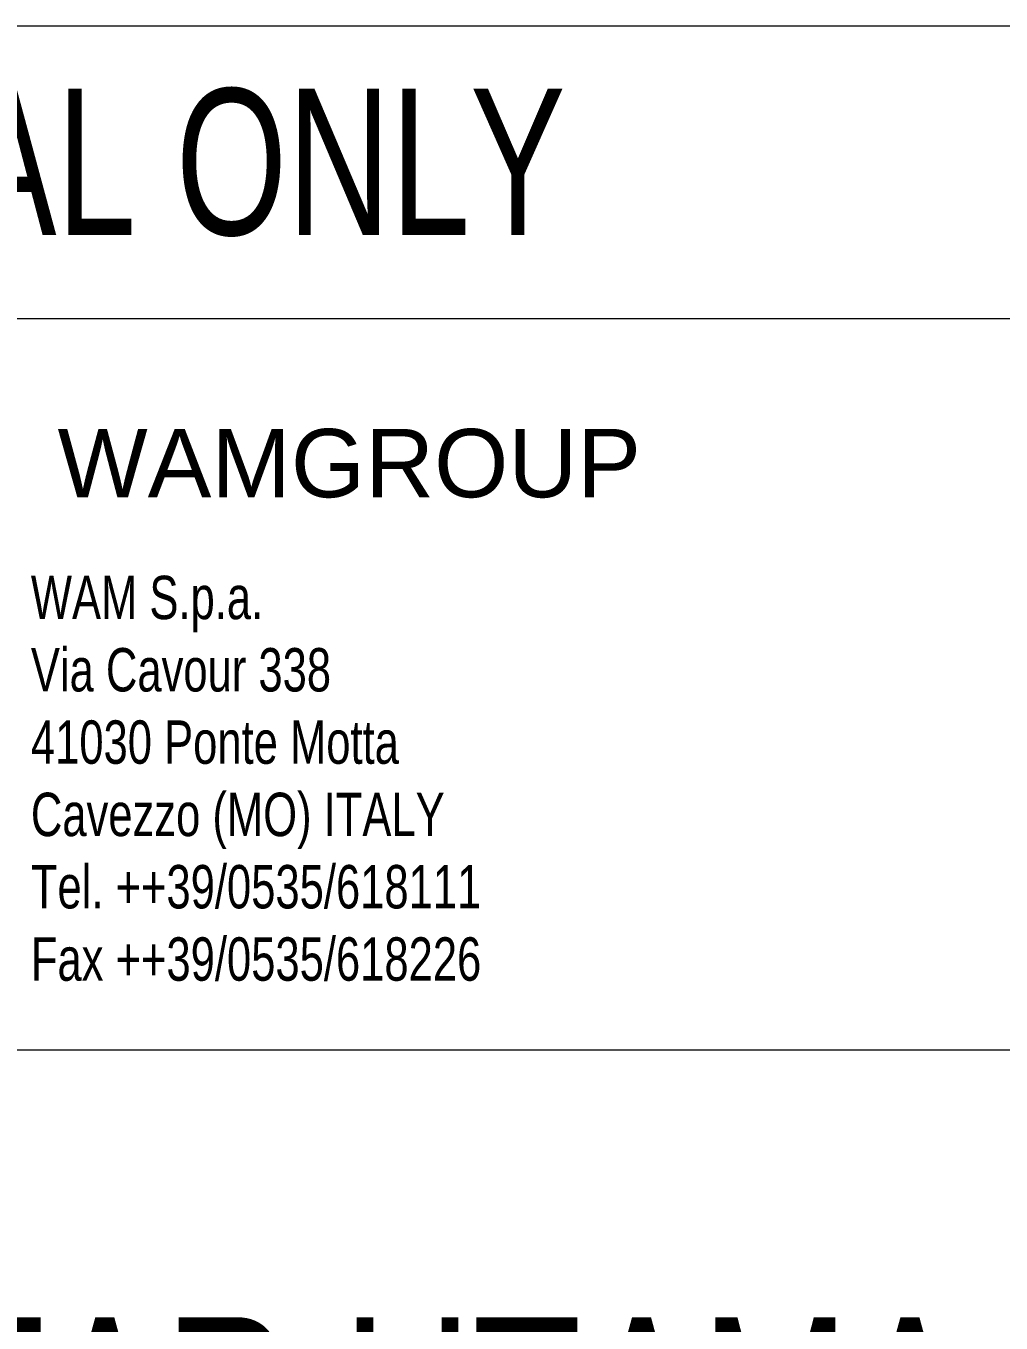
# Model space of a CAD drawing. Header units: centimetres. Extents: x 17259 to 54652, y 10858 to 53453.
# Drawn here: x 22861.8 to 23060.9, y 11702.5 to 11967.6 of the extents above; entities that cross this region are included whole.
import ezdxf
from ezdxf.enums import TextEntityAlignment as Align

# ---------------------------------------------------------------- set-up
doc = ezdxf.new("R2010")
doc.units = ezdxf.units.CM
doc.header["$MEASUREMENT"] = 0
doc.layers.add('Etiket', color=7, linetype='Continuous', lineweight=5)
doc.layers.add('Etiket-Text-List1', color=3, linetype='Continuous')
doc.layers.add('Etiket-Text-List2', color=1, linetype='Continuous')
doc.styles.add('SLDTEXTSTYLE0', font='TXT', dxfattribs={"width": 0.605})
doc.styles.get("Standard").update_dxf_attribs({"font": 'arial.ttf'})

# ---------------------------------------------------------------- blocks, each defined once
blk = doc.blocks.new('A$C6CDB76E5')
at = {"lineweight": 15}
for p, q in [((-196.161, 157.091), (0, 157.091)), ((-196.161, 147.283), (0, 147.283)), ((-196.161, 122.763), (0, 122.763))]:
    blk.add_line(p, q, dxfattribs=at)
at = {"layer": 'Etiket-Text-List1', "lineweight": 9, "width": 0.7}
for tag, p in [('1:XXXX', (-155.994, 30.993)), ('EN', (-155.994, 23.637)), ('DD/MM/YY', (-131.282, 23.637)), ('1', (-10.349, 19.103)), ('EN', (-155.994, 16.281)), ('DD/MM/YY', (-131.282, 16.281)), ('DD/MM/YY', (-131.282, 8.925)), ('EN', (-155.847, 8.925)), ('DD/MM/YY', (-131.282, 1.569)), ('EN', (-155.701, 1.569))]:
    blk.add_attdef(tag, p, '', height=3.923, dxfattribs=at)
at = {"layer": 'Etiket-Text-List2', "lineweight": 13, "width": 0.7}
for tag, height, p in [('FOR FABRICATION', 4.904, (-94.561, 150.086)), ('CLIENT_NAME', 6.13, (-94.083, 107.67)), ('PROJECT_1', 4.904, (-94.083, 87.492)), ('PROJECT_2', 4.904, (-94.083, 79.166)), ('DRAWING_TITLE1', 6.13, (-94.083, 59.035)), ('DRAWING_TITLE2', 6.13, (-94.083, 49.895)), ('DRAWING_TITLE3', 6.13, (-94.083, 40.104)), ('LDP-X-XXX-AR-01', 6.13, (-62.012, 12.67))]:
    blk.add_attdef(tag, text='', height=height, dxfattribs=at).set_placement(p, align=Align.CENTER)
blk = doc.blocks.new('LOGO WAM')
at = {"lineweight": 18}
blk.add_text('WAMGROUP', height=514.35, dxfattribs=at).set_placement((572681.7, -505250.9))
at = {"color": 2, "lineweight": 18, "style": 'SLDTEXTSTYLE0', "width": 0.75}
for s, p in [('WAM S.p.a. ', (572481, -506168.8)), ('Via Cavour 338', (572481, -506713.3)), ('41030 Ponte Motta', (572481, -507257.9)), ('Cavezzo (MO) ITALY', (572481, -507802.5)), ('Tel. ++39/0535/618111', (572481, -508347)), ('Fax ++39/0535/618226', (572481, -508891.6))]:
    blk.add_text(s, height=326.741, dxfattribs=at).set_placement(p)

msp = doc.modelspace()

# ---------------------------------------------------------------- linework, layer by layer
at = {"lineweight": 0, "ltscale": 50}
msp.add_line((22193.49, 11967.61), (23389.26, 11967.61), dxfattribs=at)
msp.add_line((22193.49, 11967.61), (23389.26, 11967.61), dxfattribs=at)
msp.add_line((22193.49, 11967.61), (23389.26, 11967.61), dxfattribs=at)

# ---------------------------------------------------------------- block references
at = {"xscale": 0.02713873227756484, "yscale": 0.02713873227756484, "zscale": 0.02713873227756484}
msp.add_blockref('LOGO WAM', (7326.4, 25583.15), dxfattribs=at)
at = {"layer": 'Etiket', "lineweight": 0}
ref = msp.add_blockref('A$C6CDB76E5', (23389.26, 11010), dxfattribs=dict(at, xscale=6.095870930054101, yscale=6.095870930054101, zscale=6.095870930054101))
ref.add_attrib('FOR FABRICATION', 'FOR PROPOSAL ONLY', dxfattribs={"layer": 'Etiket-Text-List2', "lineweight": 13, "height": 29.8943, "width": 0.7}).set_placement((22812.83, 11924.9), align=Align.CENTER)
ref.add_attrib('CLIENT_NAME', 'PT. CIPTA MORTAR UTAMA', dxfattribs={"layer": 'Etiket-Text-List2', "lineweight": 13, "height": 37.3679, "width": 0.7}).set_placement((22813.88, 11666.34), align=Align.CENTER)

doc.saveas('drawing.dxf')
